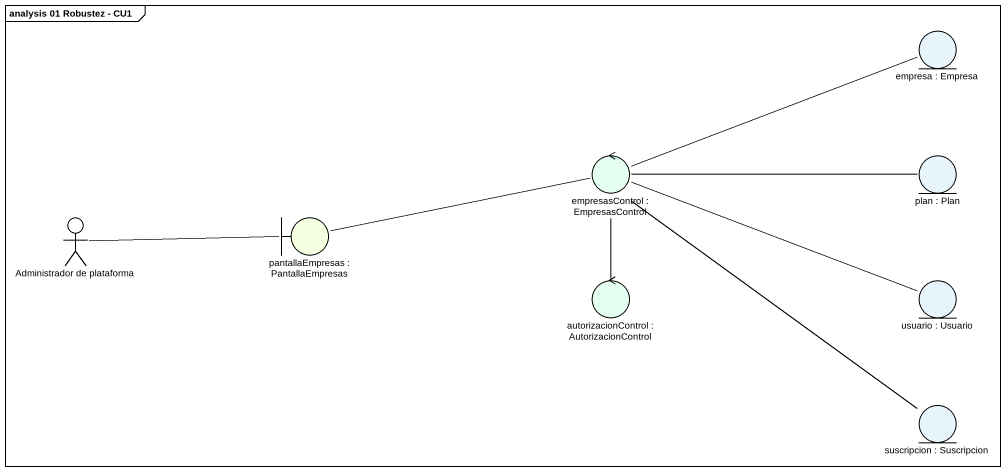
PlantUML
@startuml
mainframe analysis 01 Robustez - CU1
entity "empresa : Empresa" as empresa #E8F4FB
control "empresasControl : EmpresasControl" as empresasControl #E4FFF0
entity "plan : Plan" as plan #E8F4FB
actor "Administrador de plataforma" as Administrador_de_plataforma
boundary "pantallaEmpresas : PantallaEmpresas" as pantallaEmpresas #F5FFE1
control "autorizacionControl : AutorizacionControl" as autorizacionControl #E4FFF0
entity "usuario : Usuario" as usuario #E8F4FB
entity "suscripcion : Suscripcion" as suscripcion #E8F4FB
empresasControl -right- empresa
empresasControl -right- plan
empresasControl -left- pantallaEmpresas
empresasControl -- autorizacionControl
empresasControl -right- usuario
empresasControl -- suscripcion
Administrador_de_plataforma -right- pantallaEmpresas
pantallaEmpresas -right- empresasControl
@enduml
